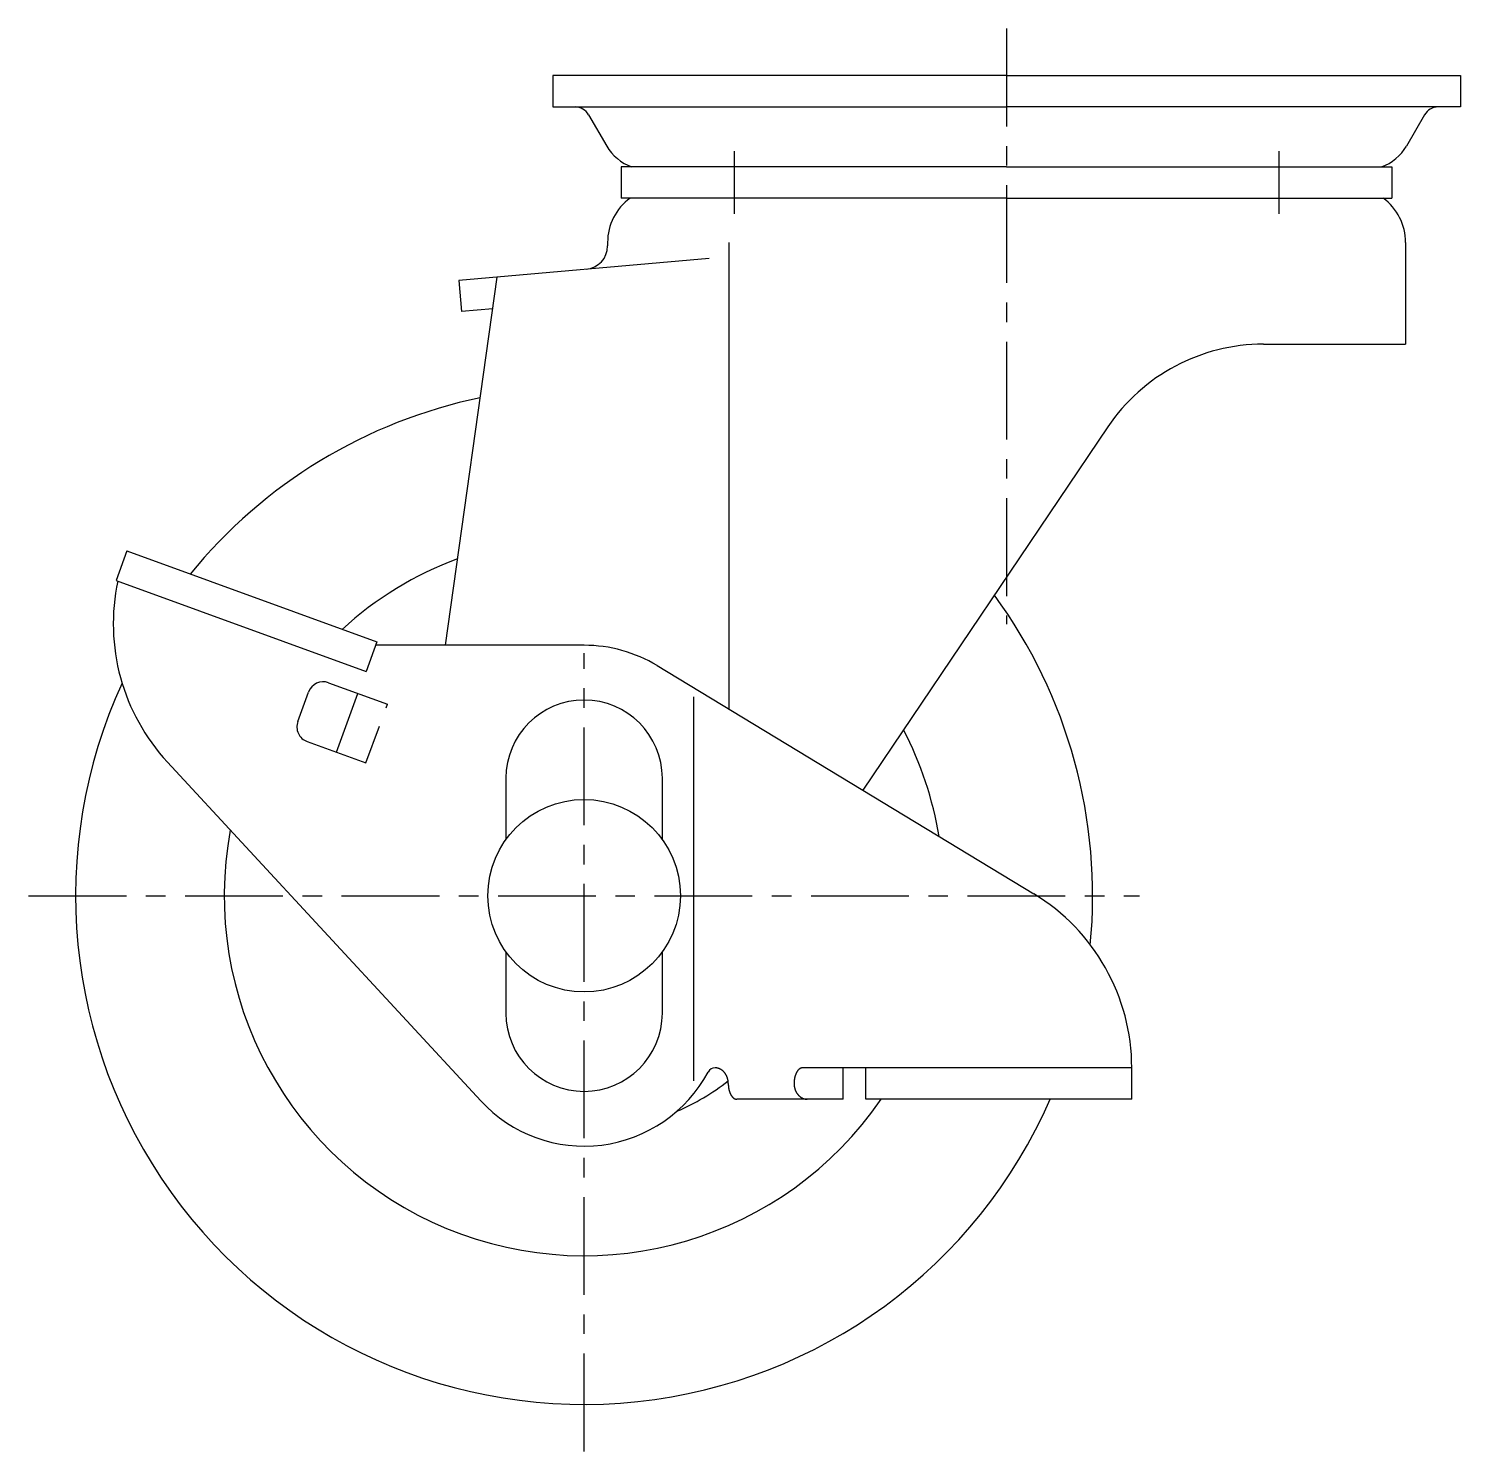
# Model space of a CAD drawing. Extents: x -5 to 216, y -1 to 236.
# Drawn here: x 124.9 to 216.4, y 38.3 to 129.2 of the extents above; entities that cross this region are included whole.
import ezdxf

# ---------------------------------------------------------------- set-up
doc = ezdxf.new("R2010")
doc.units = 0
doc.header["$LTSCALE"] = 5
doc.linetypes.add('CENTER', pattern=[2, 1.25, -0.25, 0.25, -0.25])
doc.linetypes.add('DASHED', pattern=[0.75, 0.5, -0.25])
doc.layers.get('0').update_dxf_attribs({"linetype": 'CONTINUOUS'})
doc.layers.add('CENTER', color=1, linetype='CENTER')

msp = doc.modelspace()

# ---------------------------------------------------------------- linework, layer by layer
at = {"color": 7, "linetype": 'CONTINUOUS'}
for p, q in [((158.432944, 126.217354), (158.432944, 124.217354)), ((187.432944, 126.217354), (158.432944, 126.217354)), ((187.432944, 126.217354), (216.432944, 126.217354)), ((216.432944, 126.217354), (216.432944, 124.217354)), ((158.432944, 124.217354), (187.432944, 124.217354)), ((160.723439, 123.717354), (161.87814, 121.717354)), ((216.432944, 124.217354), (187.432944, 124.217354)), ((214.142449, 123.717354), (212.987748, 121.717354)), ((163.475362, 120.389229), (162.807727, 120.389229)), ((162.807727, 120.389229), (162.807727, 118.389229)), ((187.432944, 120.389229), (162.807727, 120.389229)), ((187.432944, 120.389229), (212.058162, 120.389229)), ((211.390526, 120.389229), (212.058162, 120.389229)), ((212.058162, 120.389229), (212.058162, 118.389229)), ((187.432944, 118.389229), (162.807727, 118.389229)), ((187.432944, 118.389229), (212.058162, 118.389229)), ((161.932944, 115.561104), (161.932944, 115.335601)), ((169.674566, 115.561104), (169.674566, 85.746021)), ((212.932944, 115.561104), (212.932944, 109.061104)), ((168.426366, 114.529205), (152.432944, 113.129962)), ((151.573494, 89.821104), (154.879422, 113.344001)), ((152.432944, 113.129962), (152.607256, 111.137573)), ((154.593754, 111.311369), (152.607256, 111.137573)), ((203.851535, 109.061104), (212.932944, 109.061104)), ((193.903084, 103.771419), (178.244158, 80.556107)), ((131.203318, 95.84652), (130.519278, 93.967135)), ((131.203318, 95.84652), (147.178092, 90.032178)), ((130.519278, 93.967135), (146.494052, 88.152793)), ((147.178092, 90.032178), (146.494052, 88.152793)), ((160.432944, 89.821104), (147.101268, 89.821104)), ((165.095177, 88.519389), (189.16728, 73.940849)), ((144.101637, 87.427294), (147.860407, 86.059213)), ((142.135884, 84.950236), (142.819924, 86.829622)), ((144.612941, 82.984483), (145.981022, 86.743254)), ((167.432944, 86.519045), (167.432944, 61.999279)), ((142.733556, 83.668524), (146.492327, 82.300443)), ((133.798947, 82.361918), (153.82587, 60.70992)), ((155.432944, 81.321104), (155.432944, 77.401956)), ((165.432944, 77.401956), (165.432944, 81.321104)), ((155.432944, 70.240252), (155.432944, 66.321104)), ((165.432944, 66.321104), (165.432944, 70.240252)), ((168.890327, 62.821104), (168.859094, 62.821104)), ((195.432944, 62.821104), (174.3918, 62.821104)), ((176.985774, 60.821104), (176.985774, 62.821104)), ((178.432944, 60.821104), (178.432944, 62.821104)), ((195.432944, 60.821104), (195.432944, 62.821104)), ((176.985774, 60.821104), (170.187151, 60.821104)), ((195.432944, 60.821104), (178.432944, 60.821104))]:
    msp.add_line(p, q, dxfattribs=at)
at = {"color": 3, "linetype": 'DASHED'}
msp.add_line((146.492327, 82.300443), (147.860407, 86.059213), dxfattribs=at)
at = {"color": 7, "linetype": 'CONTINUOUS'}
for points in [[(169.646, 61.8211, 0), (169.646, 61.8334, 0), (169.646, 61.8456, 0), (169.645, 61.8579, 0), (169.645, 61.8702, 0), (169.644, 61.8824, 0), (169.644, 61.8947, 0), (169.643, 61.9069, 0), (169.642, 61.9191, 0), (169.641, 61.9313, 0), (169.64, 61.9435, 0), (169.638, 61.9557, 0), (169.637, 61.9678, 0), (169.635, 61.98, 0), (169.634, 61.9921, 0), (169.632, 62.0041, 0), (169.63, 62.0162, 0), (169.628, 62.0282, 0), (169.626, 62.0402, 0), (169.623, 62.0522, 0), (169.621, 62.0641, 0), (169.618, 62.076, 0), (169.616, 62.0878, 0), (169.613, 62.0996, 0), (169.61, 62.1114, 0), (169.607, 62.1231, 0), (169.604, 62.1348, 0), (169.6, 62.1464, 0), (169.597, 62.158, 0), (169.593, 62.1695, 0), (169.59, 62.181, 0), (169.586, 62.1924, 0), (169.582, 62.2038, 0), (169.578, 62.2151, 0), (169.574, 62.2263, 0), (169.57, 62.2375, 0), (169.565, 62.2487, 0), (169.561, 62.2597, 0), (169.556, 62.2707, 0), (169.552, 62.2816, 0), (169.547, 62.2925, 0), (169.542, 62.3033, 0), (169.537, 62.314, 0), (169.532, 62.3246, 0), (169.526, 62.3352, 0), (169.521, 62.3457, 0), (169.516, 62.3561, 0), (169.51, 62.3664, 0), (169.504, 62.3767, 0), (169.498, 62.3868, 0), (169.493, 62.3969, 0), (169.487, 62.4069, 0), (169.481, 62.4168, 0), (169.474, 62.4266, 0), (169.468, 62.4363, 0), (169.462, 62.446, 0), (169.455, 62.4555, 0), (169.449, 62.4649, 0), (169.442, 62.4743, 0), (169.435, 62.4835, 0), (169.428, 62.4927, 0), (169.421, 62.5017, 0), (169.414, 62.5106, 0), (169.407, 62.5195, 0), (169.4, 62.5282, 0), (169.392, 62.5368, 0), (169.385, 62.5454, 0), (169.377, 62.5538, 0), (169.37, 62.5621, 0), (169.362, 62.5702, 0), (169.354, 62.5783, 0), (169.346, 62.5863, 0), (169.339, 62.5941, 0), (169.331, 62.6018, 0), (169.322, 62.6095, 0), (169.314, 62.6169, 0), (169.306, 62.6243, 0), (169.298, 62.6316, 0), (169.289, 62.6387, 0), (169.281, 62.6457, 0), (169.272, 62.6526, 0), (169.264, 62.6593, 0), (169.255, 62.666, 0), (169.246, 62.6725, 0), (169.237, 62.6788, 0), (169.229, 62.6851, 0), (169.22, 62.6912, 0), (169.211, 62.6972, 0), (169.201, 62.703, 0), (169.192, 62.7087, 0), (169.183, 62.7143, 0), (169.174, 62.7198, 0), (169.165, 62.7251, 0), (169.155, 62.7303, 0), (169.146, 62.7353, 0), (169.136, 62.7402, 0), (169.127, 62.745, 0), (169.117, 62.7496, 0), (169.108, 62.7541, 0), (169.098, 62.7584, 0), (169.088, 62.7626, 0), (169.079, 62.7667, 0), (169.069, 62.7706, 0), (169.059, 62.7744, 0), (169.049, 62.778, 0), (169.039, 62.7815, 0), (169.029, 62.7849, 0), (169.019, 62.7881, 0), (169.009, 62.7911, 0), (168.999, 62.794, 0), (168.989, 62.7968, 0), (168.979, 62.7994, 0), (168.969, 62.8019, 0), (168.959, 62.8042, 0), (168.949, 62.8064, 0), (168.939, 62.8084, 0), (168.928, 62.8103, 0), (168.918, 62.812, 0), (168.908, 62.8136, 0), (168.898, 62.815, 0), (168.888, 62.8163, 0), (168.877, 62.8174, 0), (168.867, 62.8184, 0), (168.857, 62.8192, 0), (168.846, 62.8199, 0), (168.836, 62.8204, 0), (168.826, 62.8208, 0), (168.815, 62.821, 0), (168.805, 62.8211, 0)], [(174.392, 62.8211, 0), (174.385, 62.821, 0), (174.379, 62.8208, 0), (174.372, 62.8204, 0), (174.365, 62.8199, 0), (174.359, 62.8192, 0), (174.352, 62.8184, 0), (174.345, 62.8174, 0), (174.339, 62.8163, 0), (174.332, 62.815, 0), (174.326, 62.8136, 0), (174.319, 62.812, 0), (174.312, 62.8103, 0), (174.306, 62.8084, 0), (174.299, 62.8064, 0), (174.293, 62.8042, 0), (174.286, 62.8019, 0), (174.28, 62.7994, 0), (174.273, 62.7968, 0), (174.267, 62.794, 0), (174.26, 62.7911, 0), (174.254, 62.7881, 0), (174.247, 62.7849, 0), (174.241, 62.7815, 0), (174.235, 62.778, 0), (174.228, 62.7744, 0), (174.222, 62.7706, 0), (174.216, 62.7667, 0), (174.209, 62.7626, 0), (174.203, 62.7584, 0), (174.197, 62.7541, 0), (174.191, 62.7496, 0), (174.185, 62.745, 0), (174.179, 62.7402, 0), (174.173, 62.7353, 0), (174.166, 62.7303, 0), (174.16, 62.7251, 0), (174.154, 62.7198, 0), (174.148, 62.7143, 0), (174.143, 62.7087, 0), (174.137, 62.703, 0), (174.131, 62.6972, 0), (174.125, 62.6912, 0), (174.119, 62.6851, 0), (174.114, 62.6788, 0), (174.108, 62.6725, 0), (174.102, 62.666, 0), (174.097, 62.6593, 0), (174.091, 62.6526, 0), (174.086, 62.6457, 0), (174.08, 62.6387, 0), (174.075, 62.6316, 0), (174.069, 62.6243, 0), (174.064, 62.6169, 0), (174.059, 62.6095, 0), (174.054, 62.6018, 0), (174.049, 62.5941, 0), (174.043, 62.5863, 0), (174.038, 62.5783, 0), (174.033, 62.5702, 0), (174.028, 62.5621, 0), (174.023, 62.5538, 0), (174.019, 62.5454, 0), (174.014, 62.5368, 0), (174.009, 62.5282, 0), (174.004, 62.5195, 0), (174, 62.5106, 0), (173.995, 62.5017, 0), (173.991, 62.4927, 0), (173.986, 62.4835, 0), (173.982, 62.4743, 0), (173.978, 62.4649, 0), (173.973, 62.4555, 0), (173.969, 62.446, 0), (173.965, 62.4363, 0), (173.961, 62.4266, 0), (173.957, 62.4168, 0), (173.953, 62.4069, 0), (173.949, 62.3969, 0), (173.946, 62.3868, 0), (173.942, 62.3767, 0), (173.938, 62.3664, 0), (173.935, 62.3561, 0), (173.931, 62.3457, 0), (173.928, 62.3352, 0), (173.924, 62.3246, 0), (173.921, 62.314, 0), (173.918, 62.3033, 0), (173.915, 62.2925, 0), (173.911, 62.2816, 0), (173.908, 62.2707, 0), (173.905, 62.2597, 0), (173.903, 62.2487, 0), (173.9, 62.2375, 0), (173.897, 62.2263, 0), (173.894, 62.2151, 0), (173.892, 62.2038, 0), (173.889, 62.1924, 0), (173.887, 62.181, 0), (173.885, 62.1695, 0), (173.882, 62.158, 0), (173.88, 62.1464, 0), (173.878, 62.1348, 0), (173.876, 62.1231, 0), (173.874, 62.1114, 0), (173.872, 62.0996, 0), (173.87, 62.0878, 0), (173.869, 62.076, 0), (173.867, 62.0641, 0), (173.865, 62.0522, 0), (173.864, 62.0402, 0), (173.862, 62.0282, 0), (173.861, 62.0162, 0), (173.86, 62.0041, 0), (173.859, 61.9921, 0), (173.858, 61.98, 0), (173.857, 61.9678, 0), (173.856, 61.9557, 0), (173.855, 61.9435, 0), (173.854, 61.9313, 0), (173.853, 61.9191, 0), (173.853, 61.9069, 0), (173.852, 61.8947, 0), (173.852, 61.8824, 0), (173.851, 61.8702, 0), (173.851, 61.8579, 0), (173.851, 61.8456, 0), (173.851, 61.8334, 0), (173.851, 61.8211, 0)], [(169.646, 61.8211, 0), (169.646, 61.8088, 0), (169.646, 61.7966, 0), (169.646, 61.7843, 0), (169.647, 61.772, 0), (169.647, 61.7598, 0), (169.647, 61.7475, 0), (169.648, 61.7353, 0), (169.649, 61.7231, 0), (169.649, 61.7109, 0), (169.65, 61.6987, 0), (169.651, 61.6865, 0), (169.652, 61.6744, 0), (169.653, 61.6622, 0), (169.654, 61.6501, 0), (169.655, 61.6381, 0), (169.656, 61.626, 0), (169.658, 61.614, 0), (169.659, 61.602, 0), (169.661, 61.59, 0), (169.662, 61.5781, 0), (169.664, 61.5662, 0), (169.666, 61.5544, 0), (169.667, 61.5426, 0), (169.669, 61.5308, 0), (169.671, 61.5191, 0), (169.673, 61.5074, 0), (169.675, 61.4958, 0), (169.678, 61.4842, 0), (169.68, 61.4727, 0), (169.682, 61.4612, 0), (169.685, 61.4498, 0), (169.687, 61.4384, 0), (169.69, 61.4271, 0), (169.692, 61.4159, 0), (169.695, 61.4047, 0), (169.698, 61.3935, 0), (169.701, 61.3825, 0), (169.704, 61.3715, 0), (169.707, 61.3606, 0), (169.71, 61.3497, 0), (169.713, 61.3389, 0), (169.716, 61.3282, 0), (169.72, 61.3176, 0), (169.723, 61.307, 0), (169.726, 61.2965, 0), (169.73, 61.2861, 0), (169.734, 61.2758, 0), (169.737, 61.2655, 0), (169.741, 61.2554, 0), (169.745, 61.2453, 0), (169.749, 61.2353, 0), (169.753, 61.2254, 0), (169.756, 61.2156, 0), (169.761, 61.2059, 0), (169.765, 61.1962, 0), (169.769, 61.1867, 0), (169.773, 61.1773, 0), (169.777, 61.1679, 0), (169.782, 61.1587, 0), (169.786, 61.1495, 0), (169.791, 61.1405, 0), (169.795, 61.1316, 0), (169.8, 61.1227, 0), (169.805, 61.114, 0), (169.809, 61.1054, 0), (169.814, 61.0969, 0), (169.819, 61.0884, 0), (169.824, 61.0802, 0), (169.829, 61.072, 0), (169.834, 61.0639, 0), (169.839, 61.0559, 0), (169.844, 61.0481, 0), (169.849, 61.0404, 0), (169.854, 61.0328, 0), (169.859, 61.0253, 0), (169.865, 61.0179, 0), (169.87, 61.0106, 0), (169.876, 61.0035, 0), (169.881, 60.9965, 0), (169.887, 60.9896, 0), (169.892, 60.9829, 0), (169.898, 60.9763, 0), (169.903, 60.9697, 0), (169.909, 60.9634, 0), (169.915, 60.9571, 0), (169.92, 60.951, 0), (169.926, 60.945, 0), (169.932, 60.9392, 0), (169.938, 60.9335, 0), (169.944, 60.9279, 0), (169.95, 60.9224, 0), (169.956, 60.9171, 0), (169.962, 60.9119, 0), (169.968, 60.9069, 0), (169.974, 60.902, 0), (169.98, 60.8972, 0), (169.986, 60.8926, 0), (169.992, 60.8881, 0), (169.999, 60.8838, 0), (170.005, 60.8796, 0), (170.011, 60.8755, 0), (170.017, 60.8716, 0), (170.024, 60.8678, 0), (170.03, 60.8642, 0), (170.036, 60.8607, 0), (170.043, 60.8573, 0), (170.049, 60.8541, 0), (170.056, 60.8511, 0), (170.062, 60.8482, 0), (170.069, 60.8454, 0), (170.075, 60.8428, 0), (170.082, 60.8403, 0), (170.088, 60.838, 0), (170.095, 60.8358, 0), (170.101, 60.8338, 0), (170.108, 60.8319, 0), (170.114, 60.8302, 0), (170.121, 60.8286, 0), (170.128, 60.8272, 0), (170.134, 60.8259, 0), (170.141, 60.8248, 0), (170.147, 60.8238, 0), (170.154, 60.823, 0), (170.161, 60.8223, 0), (170.167, 60.8218, 0), (170.174, 60.8214, 0), (170.181, 60.8212, 0), (170.187, 60.8211, 0)], [(173.851, 61.8211, 0), (173.851, 61.8088, 0), (173.851, 61.7966, 0), (173.851, 61.7843, 0), (173.852, 61.772, 0), (173.852, 61.7598, 0), (173.853, 61.7475, 0), (173.854, 61.7353, 0), (173.855, 61.7231, 0), (173.856, 61.7109, 0), (173.857, 61.6987, 0), (173.858, 61.6865, 0), (173.86, 61.6744, 0), (173.861, 61.6622, 0), (173.863, 61.6501, 0), (173.865, 61.6381, 0), (173.867, 61.626, 0), (173.869, 61.614, 0), (173.871, 61.602, 0), (173.873, 61.59, 0), (173.876, 61.5781, 0), (173.878, 61.5662, 0), (173.881, 61.5544, 0), (173.884, 61.5426, 0), (173.887, 61.5308, 0), (173.89, 61.5191, 0), (173.893, 61.5074, 0), (173.896, 61.4958, 0), (173.9, 61.4842, 0), (173.903, 61.4727, 0), (173.907, 61.4612, 0), (173.911, 61.4498, 0), (173.915, 61.4384, 0), (173.919, 61.4271, 0), (173.923, 61.4159, 0), (173.927, 61.4047, 0), (173.931, 61.3935, 0), (173.936, 61.3825, 0), (173.94, 61.3715, 0), (173.945, 61.3606, 0), (173.95, 61.3497, 0), (173.955, 61.3389, 0), (173.96, 61.3282, 0), (173.965, 61.3176, 0), (173.97, 61.307, 0), (173.976, 61.2965, 0), (173.981, 61.2861, 0), (173.987, 61.2758, 0), (173.992, 61.2655, 0), (173.998, 61.2554, 0), (174.004, 61.2453, 0), (174.01, 61.2353, 0), (174.016, 61.2254, 0), (174.022, 61.2156, 0), (174.029, 61.2059, 0), (174.035, 61.1962, 0), (174.042, 61.1867, 0), (174.048, 61.1773, 0), (174.055, 61.1679, 0), (174.062, 61.1587, 0), (174.068, 61.1495, 0), (174.075, 61.1405, 0), (174.083, 61.1316, 0), (174.09, 61.1227, 0), (174.097, 61.114, 0), (174.104, 61.1054, 0), (174.112, 61.0969, 0), (174.119, 61.0884, 0), (174.127, 61.0802, 0), (174.135, 61.072, 0), (174.142, 61.0639, 0), (174.15, 61.0559, 0), (174.158, 61.0481, 0), (174.166, 61.0404, 0), (174.174, 61.0328, 0), (174.182, 61.0253, 0), (174.191, 61.0179, 0), (174.199, 61.0106, 0), (174.207, 61.0035, 0), (174.216, 60.9965, 0), (174.224, 60.9896, 0), (174.233, 60.9829, 0), (174.242, 60.9763, 0), (174.25, 60.9697, 0), (174.259, 60.9634, 0), (174.268, 60.9571, 0), (174.277, 60.951, 0), (174.286, 60.945, 0), (174.295, 60.9392, 0), (174.304, 60.9335, 0), (174.313, 60.9279, 0), (174.323, 60.9224, 0), (174.332, 60.9171, 0), (174.341, 60.9119, 0), (174.351, 60.9069, 0), (174.36, 60.902, 0), (174.37, 60.8972, 0), (174.379, 60.8926, 0), (174.389, 60.8881, 0), (174.399, 60.8838, 0), (174.408, 60.8796, 0), (174.418, 60.8755, 0), (174.428, 60.8716, 0), (174.438, 60.8678, 0), (174.447, 60.8642, 0), (174.457, 60.8607, 0), (174.467, 60.8573, 0), (174.477, 60.8541, 0), (174.487, 60.8511, 0), (174.497, 60.8482, 0), (174.507, 60.8454, 0), (174.517, 60.8428, 0), (174.528, 60.8403, 0), (174.538, 60.838, 0), (174.548, 60.8358, 0), (174.558, 60.8338, 0), (174.568, 60.8319, 0), (174.578, 60.8302, 0), (174.589, 60.8286, 0), (174.599, 60.8272, 0), (174.609, 60.8259, 0), (174.619, 60.8248, 0), (174.63, 60.8238, 0), (174.64, 60.823, 0), (174.65, 60.8223, 0), (174.661, 60.8218, 0), (174.671, 60.8214, 0), (174.681, 60.8212, 0), (174.692, 60.8211, 0)]]:
    msp.add_polyline3d(points, dxfattribs=at)
msp.add_circle((160.432944, 73.821104), 6.15, dxfattribs=at)
for centre, radius, start, end in [((159.857414, 123.217354), 1, 30, 90), ((215.008474, 123.217354), 1, 90, 150), ((164.476216, 123.217354), 3, 210, 250.511476), ((210.389672, 123.217354), 3, 289.488524, 330), ((165.432944, 115.561104), 3.5, 126.095543, 180), ((209.432944, 115.561104), 3.5, 0, 53.904457), ((160.432944, 115.335601), 1.5, 275, 0), ((203.851535, 97.061104), 12, 90, 146), ((160.432944, 73.821104), 32.5, 101.78317, 140.777907), ((160.432944, 73.821104), 23, 110.571878, 132.275708), ((143.342497, 91.189185), 13, 167.849282, 222.76715), ((160.432944, 73.821104), 32.5, 354.469696, 36.21683), ((160.432944, 80.821104), 9, 58.800076, 90), ((160.432944, 73.821104), 32.5, 155.299978, 336.421822), ((143.759617, 86.487601), 1, 70, 160), ((160.432944, 81.321104), 5, 0, 180), ((143.075576, 84.608216), 1, 160, 250), ((160.432944, 73.821104), 23, 9.464899, 27.428122), ((160.432944, 73.821104), 23, 169.49128, 325.582611), ((182.432944, 62.821104), 13, 0, 58.800076), ((160.432944, 66.321104), 5, 180, 0), ((160.432944, 66.821104), 9, 222.76715, 331.726286), ((168.799544, 62.321104), 0.5, 90, 151.726286), ((160.432944, 73.821104), 14.990799, 293.321642, 307.86537)]:
    msp.add_arc(centre, radius, start, end, dxfattribs=at)
at = {"layer": 'CENTER', "color": 1, "linetype": 'CENTER'}
for p, q in [((187.432944, 129.217354), (187.432944, 91.179042)), ((170.032944, 121.389229), (170.032944, 117.389229)), ((204.832944, 121.389229), (204.832944, 117.389229)), ((160.432944, 38.321104), (160.432944, 89.321104)), ((124.932944, 73.821104), (195.932944, 73.821104))]:
    msp.add_line(p, q, dxfattribs=at)

doc.saveas('drawing.dxf')
